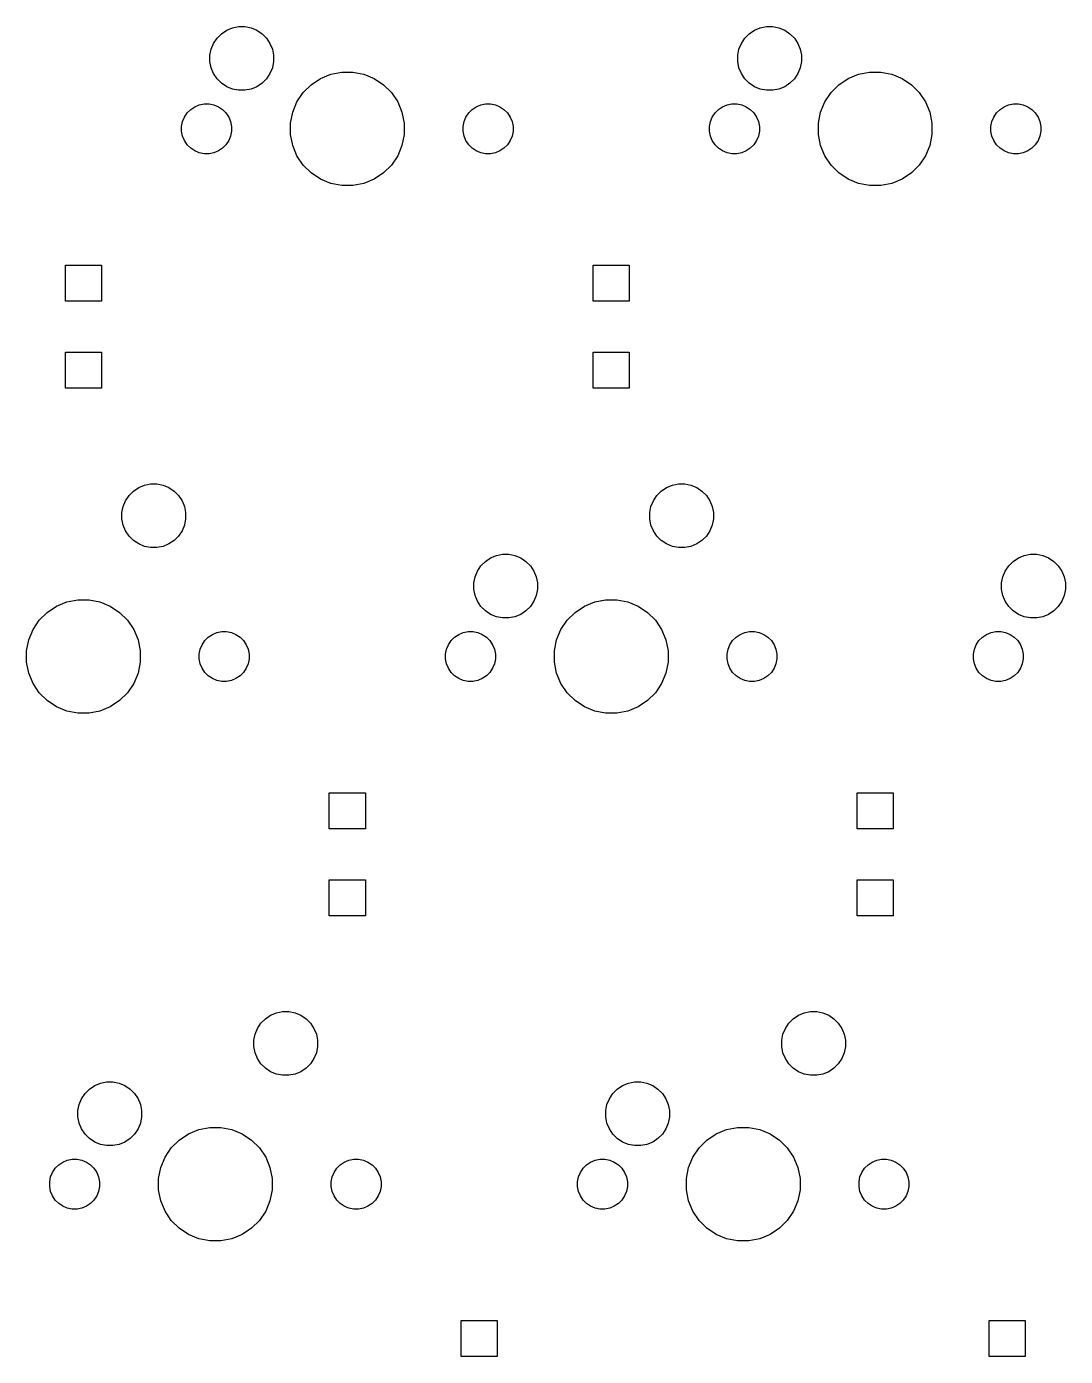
# Model space of a CAD drawing. Extents: x 0.4 to 23, y -16.1 to -0.4.
# Drawn here: x 2.826 to 4.302, y -4.182 to -2.292 of the extents above; entities that cross this region are included whole.
import ezdxf

# ---------------------------------------------------------------- set-up
doc = ezdxf.new("R2010")
doc.units = 0
doc.header["$MEASUREMENT"] = 0
doc.layers.add('BLACK', color=7, linetype='CONTINUOUS')

msp = doc.modelspace()

# ---------------------------------------------------------------- linework, layer by layer
at = {"layer": 'BLACK', "linetype": 'CONTINUOUS'}
for p, q in [((3.09608, -2.30864), (3.10239, -2.30233)), ((3.10239, -2.30233), (3.10981, -2.29738)), ((3.10981, -2.29738), (3.11805, -2.29396)), ((3.11805, -2.29396), (3.12679, -2.29222)), ((3.12679, -2.29222), (3.13571, -2.29222)), ((3.13571, -2.29222), (3.14446, -2.29396)), ((3.14446, -2.29396), (3.1527, -2.29738)), ((3.1527, -2.29738), (3.16011, -2.30233)), ((3.16011, -2.30233), (3.16642, -2.30864)), ((3.84609, -2.30864), (3.8524, -2.30233)), ((3.8524, -2.30233), (3.85981, -2.29738)), ((3.85981, -2.29738), (3.86805, -2.29396)), ((3.86805, -2.29396), (3.8768, -2.29222)), ((3.8768, -2.29222), (3.88572, -2.29222)), ((3.88572, -2.29222), (3.89447, -2.29396)), ((3.89447, -2.29396), (3.90271, -2.29738)), ((3.90271, -2.29738), (3.91012, -2.30233)), ((3.91012, -2.30233), (3.91643, -2.30864)), ((3.08598, -2.33304), (3.08772, -2.32429)), ((3.08772, -2.32429), (3.09113, -2.31605)), ((3.09113, -2.31605), (3.09608, -2.30864)), ((3.16642, -2.30864), (3.17137, -2.31605)), ((3.17137, -2.31605), (3.17479, -2.32429)), ((3.17479, -2.32429), (3.17653, -2.33304)), ((3.83598, -2.33304), (3.83772, -2.32429)), ((3.83772, -2.32429), (3.84114, -2.31605)), ((3.84114, -2.31605), (3.84609, -2.30864)), ((3.91643, -2.30864), (3.92138, -2.31605)), ((3.92138, -2.31605), (3.9248, -2.32429)), ((3.9248, -2.32429), (3.92654, -2.33304)), ((3.08598, -2.34196), (3.08598, -2.33304)), ((3.08772, -2.35071), (3.08598, -2.34196)), ((3.17653, -2.34196), (3.17479, -2.35071)), ((3.17653, -2.33304), (3.17653, -2.34196)), ((3.83598, -2.34196), (3.83598, -2.33304)), ((3.83772, -2.35071), (3.83598, -2.34196)), ((3.92654, -2.34196), (3.9248, -2.35071)), ((3.92654, -2.33304), (3.92654, -2.34196)), ((3.09113, -2.35895), (3.08772, -2.35071)), ((3.09608, -2.36636), (3.09113, -2.35895)), ((3.17137, -2.35895), (3.16642, -2.36636)), ((3.17479, -2.35071), (3.17137, -2.35895)), ((3.24302, -2.36598), (3.25771, -2.35989)), ((3.25771, -2.35989), (3.2733, -2.35679)), ((3.2733, -2.35679), (3.2892, -2.35679)), ((3.2892, -2.35679), (3.30479, -2.35989)), ((3.30479, -2.35989), (3.31948, -2.36598)), ((3.84114, -2.35895), (3.83772, -2.35071)), ((3.84609, -2.36636), (3.84114, -2.35895)), ((3.92138, -2.35895), (3.91643, -2.36636)), ((3.9248, -2.35071), (3.92138, -2.35895)), ((3.99303, -2.36598), (4.00772, -2.35989)), ((4.00772, -2.35989), (4.02331, -2.35679)), ((4.02331, -2.35679), (4.03921, -2.35679)), ((4.03921, -2.35679), (4.0548, -2.35989)), ((4.0548, -2.35989), (4.06949, -2.36598)), ((3.10239, -2.37267), (3.09608, -2.36636)), ((3.10981, -2.37762), (3.10239, -2.37267)), ((3.11805, -2.38104), (3.10981, -2.37762)), ((3.12679, -2.38278), (3.11805, -2.38104)), ((3.14446, -2.38104), (3.13571, -2.38278)), ((3.1527, -2.37762), (3.14446, -2.38104)), ((3.16011, -2.37267), (3.1527, -2.37762)), ((3.16642, -2.36636), (3.16011, -2.37267)), ((3.21856, -2.38605), (3.2298, -2.37481)), ((3.2298, -2.37481), (3.24302, -2.36598)), ((3.31948, -2.36598), (3.3327, -2.37481)), ((3.3327, -2.37481), (3.34394, -2.38605)), ((3.8524, -2.37267), (3.84609, -2.36636)), ((3.85981, -2.37762), (3.8524, -2.37267)), ((3.86805, -2.38104), (3.85981, -2.37762)), ((3.8768, -2.38278), (3.86805, -2.38104)), ((3.89447, -2.38104), (3.88572, -2.38278)), ((3.90271, -2.37762), (3.89447, -2.38104)), ((3.91012, -2.37267), (3.90271, -2.37762)), ((3.91643, -2.36636), (3.91012, -2.37267)), ((3.96857, -2.38605), (3.97981, -2.37481)), ((3.97981, -2.37481), (3.99303, -2.36598)), ((4.06949, -2.36598), (4.08271, -2.37481)), ((4.08271, -2.37481), (4.09395, -2.38605)), ((3.13571, -2.38278), (3.12679, -2.38278)), ((3.20364, -2.41396), (3.20973, -2.39927)), ((3.20973, -2.39927), (3.21856, -2.38605)), ((3.34394, -2.38605), (3.35278, -2.39927)), ((3.35278, -2.39927), (3.35886, -2.41396)), ((3.88572, -2.38278), (3.8768, -2.38278)), ((3.95365, -2.41396), (3.95974, -2.39927)), ((3.95974, -2.39927), (3.96857, -2.38605)), ((4.09395, -2.38605), (4.10278, -2.39927)), ((4.10278, -2.39927), (4.10887, -2.41396)), ((3.04985, -2.42072), (3.05373, -2.41491)), ((3.05373, -2.41491), (3.05866, -2.40998)), ((3.05866, -2.40998), (3.06447, -2.4061)), ((3.06447, -2.4061), (3.07092, -2.40343)), ((3.07092, -2.40343), (3.07776, -2.40207)), ((3.07776, -2.40207), (3.08474, -2.40207)), ((3.08474, -2.40207), (3.09159, -2.40343)), ((3.09159, -2.40343), (3.09804, -2.4061)), ((3.09804, -2.4061), (3.10384, -2.40998)), ((3.10384, -2.40998), (3.10877, -2.41491)), ((3.10877, -2.41491), (3.11265, -2.42072)), ((3.20054, -2.42955), (3.20364, -2.41396)), ((3.35886, -2.41396), (3.36196, -2.42955)), ((3.44985, -2.42072), (3.45373, -2.41491)), ((3.45373, -2.41491), (3.45866, -2.40998)), ((3.45866, -2.40998), (3.46447, -2.4061)), ((3.46447, -2.4061), (3.47092, -2.40343)), ((3.47092, -2.40343), (3.47776, -2.40207)), ((3.47776, -2.40207), (3.48474, -2.40207)), ((3.48474, -2.40207), (3.49159, -2.40343)), ((3.49159, -2.40343), (3.49804, -2.4061)), ((3.49804, -2.4061), (3.50384, -2.40998)), ((3.50384, -2.40998), (3.50877, -2.41491)), ((3.50877, -2.41491), (3.51265, -2.42072)), ((3.79986, -2.42072), (3.80374, -2.41491)), ((3.80374, -2.41491), (3.80867, -2.40998)), ((3.80867, -2.40998), (3.81448, -2.4061)), ((3.81448, -2.4061), (3.82092, -2.40343)), ((3.82092, -2.40343), (3.82777, -2.40207)), ((3.82777, -2.40207), (3.83475, -2.40207)), ((3.83475, -2.40207), (3.8416, -2.40343)), ((3.8416, -2.40343), (3.84804, -2.4061)), ((3.84804, -2.4061), (3.85385, -2.40998)), ((3.85385, -2.40998), (3.85878, -2.41491)), ((3.85878, -2.41491), (3.86266, -2.42072)), ((3.95055, -2.42955), (3.95365, -2.41396)), ((4.10887, -2.41396), (4.11197, -2.42955)), ((4.19986, -2.42072), (4.20374, -2.41491)), ((4.20374, -2.41491), (4.20867, -2.40998)), ((4.20867, -2.40998), (4.21448, -2.4061)), ((4.21448, -2.4061), (4.22092, -2.40343)), ((4.22092, -2.40343), (4.22777, -2.40207)), ((4.22777, -2.40207), (4.23475, -2.40207)), ((4.23475, -2.40207), (4.2416, -2.40343)), ((4.2416, -2.40343), (4.24804, -2.4061)), ((4.24804, -2.4061), (4.25385, -2.40998)), ((4.25385, -2.40998), (4.25878, -2.41491)), ((4.25878, -2.41491), (4.26266, -2.42072)), ((3.04582, -2.43401), (3.04718, -2.42716)), ((3.04582, -2.44099), (3.04582, -2.43401)), ((3.04718, -2.42716), (3.04985, -2.42072)), ((3.11265, -2.42072), (3.11532, -2.42716)), ((3.11532, -2.42716), (3.11669, -2.43401)), ((3.11669, -2.43401), (3.11669, -2.44099)), ((3.20054, -2.44545), (3.20054, -2.42955)), ((3.36196, -2.42955), (3.36196, -2.44545)), ((3.44582, -2.43401), (3.44718, -2.42716)), ((3.44582, -2.44099), (3.44582, -2.43401)), ((3.44718, -2.42716), (3.44985, -2.42072)), ((3.51265, -2.42072), (3.51532, -2.42716)), ((3.51532, -2.42716), (3.51669, -2.43401)), ((3.51669, -2.43401), (3.51669, -2.44099)), ((3.79583, -2.43401), (3.79719, -2.42716)), ((3.79583, -2.44099), (3.79583, -2.43401)), ((3.79719, -2.42716), (3.79986, -2.42072)), ((3.86266, -2.42072), (3.86533, -2.42716)), ((3.86533, -2.42716), (3.86669, -2.43401)), ((3.86669, -2.43401), (3.86669, -2.44099)), ((3.95055, -2.44545), (3.95055, -2.42955)), ((4.11197, -2.42955), (4.11197, -2.44545)), ((4.19583, -2.43401), (4.19719, -2.42716)), ((4.19583, -2.44099), (4.19583, -2.43401)), ((4.19719, -2.42716), (4.19986, -2.42072)), ((4.26266, -2.42072), (4.26533, -2.42716)), ((4.26533, -2.42716), (4.26669, -2.43401)), ((4.26669, -2.43401), (4.26669, -2.44099)), ((3.04718, -2.44784), (3.04582, -2.44099)), ((3.04985, -2.45428), (3.04718, -2.44784)), ((3.05373, -2.46009), (3.04985, -2.45428)), ((3.11265, -2.45428), (3.10877, -2.46009)), ((3.11532, -2.44784), (3.11265, -2.45428)), ((3.11669, -2.44099), (3.11532, -2.44784)), ((3.20364, -2.46104), (3.20054, -2.44545)), ((3.36196, -2.44545), (3.35886, -2.46104)), ((3.44718, -2.44784), (3.44582, -2.44099)), ((3.44985, -2.45428), (3.44718, -2.44784)), ((3.45373, -2.46009), (3.44985, -2.45428)), ((3.51265, -2.45428), (3.50877, -2.46009)), ((3.51532, -2.44784), (3.51265, -2.45428)), ((3.51669, -2.44099), (3.51532, -2.44784)), ((3.79719, -2.44784), (3.79583, -2.44099)), ((3.79986, -2.45428), (3.79719, -2.44784)), ((3.80374, -2.46009), (3.79986, -2.45428)), ((3.86266, -2.45428), (3.85878, -2.46009)), ((3.86533, -2.44784), (3.86266, -2.45428)), ((3.86669, -2.44099), (3.86533, -2.44784)), ((3.95365, -2.46104), (3.95055, -2.44545)), ((4.11197, -2.44545), (4.10887, -2.46104)), ((4.19719, -2.44784), (4.19583, -2.44099)), ((4.19986, -2.45428), (4.19719, -2.44784)), ((4.20374, -2.46009), (4.19986, -2.45428)), ((4.26266, -2.45428), (4.25878, -2.46009)), ((4.26533, -2.44784), (4.26266, -2.45428)), ((4.26669, -2.44099), (4.26533, -2.44784)), ((3.05866, -2.46502), (3.05373, -2.46009)), ((3.06447, -2.4689), (3.05866, -2.46502)), ((3.07092, -2.47157), (3.06447, -2.4689)), ((3.07776, -2.47293), (3.07092, -2.47157)), ((3.08474, -2.47293), (3.07776, -2.47293)), ((3.09159, -2.47157), (3.08474, -2.47293)), ((3.09804, -2.4689), (3.09159, -2.47157)), ((3.10384, -2.46502), (3.09804, -2.4689)), ((3.10877, -2.46009), (3.10384, -2.46502)), ((3.20973, -2.47573), (3.20364, -2.46104)), ((3.21856, -2.48895), (3.20973, -2.47573)), ((3.35278, -2.47573), (3.34394, -2.48895)), ((3.35886, -2.46104), (3.35278, -2.47573)), ((3.45866, -2.46502), (3.45373, -2.46009)), ((3.46447, -2.4689), (3.45866, -2.46502)), ((3.47092, -2.47157), (3.46447, -2.4689)), ((3.47776, -2.47293), (3.47092, -2.47157)), ((3.48474, -2.47293), (3.47776, -2.47293)), ((3.49159, -2.47157), (3.48474, -2.47293)), ((3.49804, -2.4689), (3.49159, -2.47157)), ((3.50384, -2.46502), (3.49804, -2.4689)), ((3.50877, -2.46009), (3.50384, -2.46502)), ((3.80867, -2.46502), (3.80374, -2.46009)), ((3.81448, -2.4689), (3.80867, -2.46502)), ((3.82092, -2.47157), (3.81448, -2.4689)), ((3.82777, -2.47293), (3.82092, -2.47157)), ((3.83475, -2.47293), (3.82777, -2.47293)), ((3.8416, -2.47157), (3.83475, -2.47293)), ((3.84804, -2.4689), (3.8416, -2.47157)), ((3.85385, -2.46502), (3.84804, -2.4689)), ((3.85878, -2.46009), (3.85385, -2.46502)), ((3.95974, -2.47573), (3.95365, -2.46104)), ((3.96857, -2.48895), (3.95974, -2.47573)), ((4.10278, -2.47573), (4.09395, -2.48895)), ((4.10887, -2.46104), (4.10278, -2.47573)), ((4.20867, -2.46502), (4.20374, -2.46009)), ((4.21448, -2.4689), (4.20867, -2.46502)), ((4.22092, -2.47157), (4.21448, -2.4689)), ((4.22777, -2.47293), (4.22092, -2.47157)), ((4.23475, -2.47293), (4.22777, -2.47293)), ((4.2416, -2.47157), (4.23475, -2.47293)), ((4.24804, -2.4689), (4.2416, -2.47157)), ((4.25385, -2.46502), (4.24804, -2.4689)), ((4.25878, -2.46009), (4.25385, -2.46502)), ((3.2298, -2.50019), (3.21856, -2.48895)), ((3.34394, -2.48895), (3.3327, -2.50019)), ((3.97981, -2.50019), (3.96857, -2.48895)), ((4.09395, -2.48895), (4.08271, -2.50019)), ((3.24302, -2.50902), (3.2298, -2.50019)), ((3.25771, -2.51511), (3.24302, -2.50902)), ((3.31948, -2.50902), (3.30479, -2.51511)), ((3.3327, -2.50019), (3.31948, -2.50902)), ((3.99303, -2.50902), (3.97981, -2.50019)), ((4.00772, -2.51511), (3.99303, -2.50902)), ((4.06949, -2.50902), (4.0548, -2.51511)), ((4.08271, -2.50019), (4.06949, -2.50902)), ((3.2733, -2.51821), (3.25771, -2.51511)), ((3.2892, -2.51821), (3.2733, -2.51821)), ((3.30479, -2.51511), (3.2892, -2.51821)), ((4.02331, -2.51821), (4.00772, -2.51511)), ((4.03921, -2.51821), (4.02331, -2.51821)), ((4.0548, -2.51511), (4.03921, -2.51821)), ((2.88066, -2.68233), (2.88066, -2.63115)), ((2.88066, -2.63115), (2.93184, -2.63115)), ((2.93184, -2.63115), (2.93184, -2.68233)), ((3.63066, -2.68233), (3.63066, -2.63115)), ((3.63066, -2.63115), (3.68184, -2.63115)), ((3.68184, -2.63115), (3.68184, -2.68233)), ((2.93184, -2.68233), (2.88066, -2.68233)), ((3.68184, -2.68233), (3.63066, -2.68233)), ((2.88066, -2.80635), (2.88066, -2.75517)), ((2.88066, -2.75517), (2.93184, -2.75517)), ((2.93184, -2.75517), (2.93184, -2.80635)), ((3.63066, -2.80635), (3.63066, -2.75517)), ((3.63066, -2.75517), (3.68184, -2.75517)), ((3.68184, -2.75517), (3.68184, -2.80635)), ((2.93184, -2.80635), (2.88066, -2.80635)), ((3.68184, -2.80635), (3.63066, -2.80635)), ((2.97739, -2.95233), (2.98481, -2.94738)), ((2.98481, -2.94738), (2.99305, -2.94396)), ((2.99305, -2.94396), (3.00179, -2.94222)), ((3.00179, -2.94222), (3.01071, -2.94222)), ((3.01071, -2.94222), (3.01946, -2.94396)), ((3.01946, -2.94396), (3.0277, -2.94738)), ((3.0277, -2.94738), (3.03511, -2.95233)), ((3.72739, -2.95233), (3.73481, -2.94738)), ((3.73481, -2.94738), (3.74305, -2.94396)), ((3.74305, -2.94396), (3.75179, -2.94222)), ((3.75179, -2.94222), (3.76071, -2.94222)), ((3.76071, -2.94222), (3.76946, -2.94396)), ((3.76946, -2.94396), (3.7777, -2.94738)), ((3.7777, -2.94738), (3.78511, -2.95233)), ((2.96272, -2.97429), (2.96613, -2.96605)), ((2.96613, -2.96605), (2.97108, -2.95864)), ((2.97108, -2.95864), (2.97739, -2.95233)), ((3.03511, -2.95233), (3.04142, -2.95864)), ((3.04142, -2.95864), (3.04637, -2.96605)), ((3.04637, -2.96605), (3.04979, -2.97429)), ((3.71272, -2.97429), (3.71613, -2.96605)), ((3.71613, -2.96605), (3.72108, -2.95864)), ((3.72108, -2.95864), (3.72739, -2.95233)), ((3.78511, -2.95233), (3.79142, -2.95864)), ((3.79142, -2.95864), (3.79637, -2.96605)), ((3.79637, -2.96605), (3.79979, -2.97429)), ((2.96098, -2.98304), (2.96272, -2.97429)), ((2.96098, -2.99196), (2.96098, -2.98304)), ((3.04979, -2.97429), (3.05153, -2.98304)), ((3.05153, -2.98304), (3.05153, -2.99196)), ((3.71098, -2.98304), (3.71272, -2.97429)), ((3.71098, -2.99196), (3.71098, -2.98304)), ((3.79979, -2.97429), (3.80153, -2.98304)), ((3.80153, -2.98304), (3.80153, -2.99196)), ((2.96272, -3.00071), (2.96098, -2.99196)), ((2.96613, -3.00895), (2.96272, -3.00071)), ((3.04979, -3.00071), (3.04637, -3.00895)), ((3.05153, -2.99196), (3.04979, -3.00071)), ((3.71272, -3.00071), (3.71098, -2.99196)), ((3.71613, -3.00895), (3.71272, -3.00071)), ((3.79979, -3.00071), (3.79637, -3.00895)), ((3.80153, -2.99196), (3.79979, -3.00071)), ((2.97108, -3.01636), (2.96613, -3.00895)), ((2.97739, -3.02267), (2.97108, -3.01636)), ((2.98481, -3.02762), (2.97739, -3.02267)), ((3.03511, -3.02267), (3.0277, -3.02762)), ((3.04142, -3.01636), (3.03511, -3.02267)), ((3.04637, -3.00895), (3.04142, -3.01636)), ((3.72108, -3.01636), (3.71613, -3.00895)), ((3.72739, -3.02267), (3.72108, -3.01636)), ((3.73481, -3.02762), (3.72739, -3.02267)), ((3.78511, -3.02267), (3.7777, -3.02762)), ((3.79142, -3.01636), (3.78511, -3.02267)), ((3.79637, -3.00895), (3.79142, -3.01636)), ((2.99305, -3.03104), (2.98481, -3.02762)), ((3.00179, -3.03278), (2.99305, -3.03104)), ((3.01071, -3.03278), (3.00179, -3.03278)), ((3.01946, -3.03104), (3.01071, -3.03278)), ((3.0277, -3.02762), (3.01946, -3.03104)), ((3.49305, -3.04396), (3.50179, -3.04222)), ((3.50179, -3.04222), (3.51071, -3.04222)), ((3.51071, -3.04222), (3.51946, -3.04396)), ((3.74305, -3.03104), (3.73481, -3.02762)), ((3.75179, -3.03278), (3.74305, -3.03104)), ((3.76071, -3.03278), (3.75179, -3.03278)), ((3.76946, -3.03104), (3.76071, -3.03278)), ((3.7777, -3.02762), (3.76946, -3.03104)), ((4.24305, -3.04396), (4.2518, -3.04222)), ((4.2518, -3.04222), (4.26072, -3.04222)), ((4.26072, -3.04222), (4.26947, -3.04396)), ((3.46613, -3.06605), (3.47108, -3.05864)), ((3.47108, -3.05864), (3.47739, -3.05233)), ((3.47739, -3.05233), (3.48481, -3.04738)), ((3.48481, -3.04738), (3.49305, -3.04396)), ((3.51946, -3.04396), (3.5277, -3.04738)), ((3.5277, -3.04738), (3.53511, -3.05233)), ((3.53511, -3.05233), (3.54142, -3.05864)), ((3.54142, -3.05864), (3.54637, -3.06605)), ((4.21614, -3.06605), (4.22109, -3.05864)), ((4.22109, -3.05864), (4.2274, -3.05233)), ((4.2274, -3.05233), (4.23481, -3.04738)), ((4.23481, -3.04738), (4.24305, -3.04396)), ((4.26947, -3.04396), (4.27771, -3.04738)), ((4.27771, -3.04738), (4.28512, -3.05233)), ((4.28512, -3.05233), (4.29143, -3.05864)), ((4.29143, -3.05864), (4.29638, -3.06605)), ((3.46098, -3.08304), (3.46272, -3.07429)), ((3.46272, -3.07429), (3.46613, -3.06605)), ((3.54637, -3.06605), (3.54979, -3.07429)), ((3.54979, -3.07429), (3.55153, -3.08304)), ((4.21098, -3.08304), (4.21272, -3.07429)), ((4.21272, -3.07429), (4.21614, -3.06605)), ((4.29638, -3.06605), (4.2998, -3.07429)), ((4.2998, -3.07429), (4.30154, -3.08304)), ((3.46098, -3.09196), (3.46098, -3.08304)), ((3.46272, -3.10071), (3.46098, -3.09196)), ((3.55153, -3.09196), (3.54979, -3.10071)), ((3.55153, -3.08304), (3.55153, -3.09196)), ((4.21098, -3.09196), (4.21098, -3.08304)), ((4.21272, -3.10071), (4.21098, -3.09196)), ((4.30154, -3.09196), (4.2998, -3.10071)), ((4.30154, -3.08304), (4.30154, -3.09196)), ((2.8548, -3.12481), (2.86802, -3.11598)), ((2.86802, -3.11598), (2.88271, -3.10989)), ((2.88271, -3.10989), (2.8983, -3.10679)), ((2.8983, -3.10679), (2.9142, -3.10679)), ((2.9142, -3.10679), (2.92979, -3.10989)), ((2.92979, -3.10989), (2.94448, -3.11598)), ((2.94448, -3.11598), (2.9577, -3.12481)), ((3.46613, -3.10895), (3.46272, -3.10071)), ((3.47108, -3.11636), (3.46613, -3.10895)), ((3.47739, -3.12267), (3.47108, -3.11636)), ((3.54142, -3.11636), (3.53511, -3.12267)), ((3.54637, -3.10895), (3.54142, -3.11636)), ((3.54979, -3.10071), (3.54637, -3.10895)), ((3.6048, -3.12481), (3.61802, -3.11598)), ((3.61802, -3.11598), (3.63271, -3.10989)), ((3.63271, -3.10989), (3.6483, -3.10679)), ((3.6483, -3.10679), (3.6642, -3.10679)), ((3.6642, -3.10679), (3.67979, -3.10989)), ((3.67979, -3.10989), (3.69448, -3.11598)), ((3.69448, -3.11598), (3.7077, -3.12481)), ((4.21614, -3.10895), (4.21272, -3.10071)), ((4.22109, -3.11636), (4.21614, -3.10895)), ((4.2274, -3.12267), (4.22109, -3.11636)), ((4.29143, -3.11636), (4.28512, -3.12267)), ((4.29638, -3.10895), (4.29143, -3.11636)), ((4.2998, -3.10071), (4.29638, -3.10895)), ((2.83473, -3.14927), (2.84356, -3.13605)), ((2.84356, -3.13605), (2.8548, -3.12481)), ((2.9577, -3.12481), (2.96894, -3.13605)), ((2.96894, -3.13605), (2.97778, -3.14927)), ((3.48481, -3.12762), (3.47739, -3.12267)), ((3.49305, -3.13104), (3.48481, -3.12762)), ((3.50179, -3.13278), (3.49305, -3.13104)), ((3.51071, -3.13278), (3.50179, -3.13278)), ((3.51946, -3.13104), (3.51071, -3.13278)), ((3.5277, -3.12762), (3.51946, -3.13104)), ((3.53511, -3.12267), (3.5277, -3.12762)), ((3.58473, -3.14927), (3.59356, -3.13605)), ((3.59356, -3.13605), (3.6048, -3.12481)), ((3.7077, -3.12481), (3.71894, -3.13605)), ((3.71894, -3.13605), (3.72778, -3.14927)), ((4.23481, -3.12762), (4.2274, -3.12267)), ((4.24305, -3.13104), (4.23481, -3.12762)), ((4.2518, -3.13278), (4.24305, -3.13104)), ((4.26072, -3.13278), (4.2518, -3.13278)), ((4.26947, -3.13104), (4.26072, -3.13278)), ((4.27771, -3.12762), (4.26947, -3.13104)), ((4.28512, -3.12267), (4.27771, -3.12762)), ((2.82864, -3.16396), (2.83473, -3.14927)), ((2.97778, -3.14927), (2.98386, -3.16396)), ((3.08366, -3.15998), (3.08947, -3.1561)), ((3.08947, -3.1561), (3.09592, -3.15343)), ((3.09592, -3.15343), (3.10276, -3.15207)), ((3.10276, -3.15207), (3.10974, -3.15207)), ((3.10974, -3.15207), (3.11659, -3.15343)), ((3.11659, -3.15343), (3.12304, -3.1561)), ((3.12304, -3.1561), (3.12884, -3.15998)), ((3.43366, -3.15998), (3.43947, -3.1561)), ((3.43947, -3.1561), (3.44592, -3.15343)), ((3.44592, -3.15343), (3.45276, -3.15207)), ((3.45276, -3.15207), (3.45974, -3.15207)), ((3.45974, -3.15207), (3.46659, -3.15343)), ((3.46659, -3.15343), (3.47304, -3.1561)), ((3.47304, -3.1561), (3.47884, -3.15998)), ((3.57864, -3.16396), (3.58473, -3.14927)), ((3.72778, -3.14927), (3.73386, -3.16396)), ((3.83366, -3.15998), (3.83947, -3.1561)), ((3.83947, -3.1561), (3.84592, -3.15343)), ((3.84592, -3.15343), (3.85276, -3.15207)), ((3.85276, -3.15207), (3.85974, -3.15207)), ((3.85974, -3.15207), (3.86659, -3.15343)), ((3.86659, -3.15343), (3.87304, -3.1561)), ((3.87304, -3.1561), (3.87884, -3.15998)), ((4.18367, -3.15998), (4.18948, -3.1561)), ((4.18948, -3.1561), (4.19592, -3.15343)), ((4.19592, -3.15343), (4.20277, -3.15207)), ((4.20277, -3.15207), (4.20975, -3.15207)), ((4.20975, -3.15207), (4.2166, -3.15343)), ((4.2166, -3.15343), (4.22304, -3.1561)), ((4.22304, -3.1561), (4.22885, -3.15998)), ((2.82554, -3.17955), (2.82864, -3.16396)), ((2.98386, -3.16396), (2.98696, -3.17955)), ((3.07218, -3.17716), (3.07485, -3.17072)), ((3.07485, -3.17072), (3.07873, -3.16491)), ((3.07873, -3.16491), (3.08366, -3.15998)), ((3.12884, -3.15998), (3.13377, -3.16491)), ((3.13377, -3.16491), (3.13765, -3.17072)), ((3.13765, -3.17072), (3.14032, -3.17716)), ((3.42218, -3.17716), (3.42485, -3.17072)), ((3.42485, -3.17072), (3.42873, -3.16491)), ((3.42873, -3.16491), (3.43366, -3.15998)), ((3.47884, -3.15998), (3.48377, -3.16491)), ((3.48377, -3.16491), (3.48765, -3.17072)), ((3.48765, -3.17072), (3.49032, -3.17716)), ((3.57554, -3.17955), (3.57864, -3.16396)), ((3.73386, -3.16396), (3.73696, -3.17955)), ((3.82218, -3.17716), (3.82485, -3.17072)), ((3.82485, -3.17072), (3.82873, -3.16491)), ((3.82873, -3.16491), (3.83366, -3.15998)), ((3.87884, -3.15998), (3.88377, -3.16491)), ((3.88377, -3.16491), (3.88765, -3.17072)), ((3.88765, -3.17072), (3.89032, -3.17716)), ((4.17219, -3.17716), (4.17486, -3.17072)), ((4.17486, -3.17072), (4.17874, -3.16491)), ((4.17874, -3.16491), (4.18367, -3.15998)), ((4.22885, -3.15998), (4.23378, -3.16491)), ((4.23378, -3.16491), (4.23766, -3.17072)), ((4.23766, -3.17072), (4.24033, -3.17716)), ((2.82554, -3.19545), (2.82554, -3.17955)), ((2.98696, -3.17955), (2.98696, -3.19545)), ((3.07082, -3.18401), (3.07218, -3.17716)), ((3.07082, -3.19099), (3.07082, -3.18401)), ((3.07218, -3.19784), (3.07082, -3.19099)), ((3.14032, -3.17716), (3.14169, -3.18401)), ((3.14169, -3.19099), (3.14032, -3.19784)), ((3.14169, -3.18401), (3.14169, -3.19099)), ((3.42082, -3.18401), (3.42218, -3.17716)), ((3.42082, -3.19099), (3.42082, -3.18401)), ((3.42218, -3.19784), (3.42082, -3.19099)), ((3.49032, -3.17716), (3.49169, -3.18401)), ((3.49169, -3.19099), (3.49032, -3.19784)), ((3.49169, -3.18401), (3.49169, -3.19099)), ((3.57554, -3.19545), (3.57554, -3.17955)), ((3.73696, -3.17955), (3.73696, -3.19545)), ((3.82082, -3.18401), (3.82218, -3.17716)), ((3.82082, -3.19099), (3.82082, -3.18401)), ((3.82218, -3.19784), (3.82082, -3.19099)), ((3.89032, -3.17716), (3.89169, -3.18401)), ((3.89169, -3.19099), (3.89032, -3.19784)), ((3.89169, -3.18401), (3.89169, -3.19099)), ((4.17083, -3.18401), (4.17219, -3.17716)), ((4.17083, -3.19099), (4.17083, -3.18401)), ((4.17219, -3.19784), (4.17083, -3.19099)), ((4.24033, -3.17716), (4.24169, -3.18401)), ((4.24169, -3.19099), (4.24033, -3.19784)), ((4.24169, -3.18401), (4.24169, -3.19099)), ((2.82864, -3.21104), (2.82554, -3.19545)), ((2.83473, -3.22573), (2.82864, -3.21104)), ((2.98386, -3.21104), (2.97778, -3.22573)), ((2.98696, -3.19545), (2.98386, -3.21104)), ((3.07485, -3.20428), (3.07218, -3.19784)), ((3.07873, -3.21009), (3.07485, -3.20428)), ((3.08366, -3.21502), (3.07873, -3.21009)), ((3.13377, -3.21009), (3.12884, -3.21502)), ((3.13765, -3.20428), (3.13377, -3.21009)), ((3.14032, -3.19784), (3.13765, -3.20428)), ((3.42485, -3.20428), (3.42218, -3.19784)), ((3.42873, -3.21009), (3.42485, -3.20428)), ((3.43366, -3.21502), (3.42873, -3.21009)), ((3.48377, -3.21009), (3.47884, -3.21502)), ((3.48765, -3.20428), (3.48377, -3.21009)), ((3.49032, -3.19784), (3.48765, -3.20428)), ((3.57864, -3.21104), (3.57554, -3.19545)), ((3.58473, -3.22573), (3.57864, -3.21104)), ((3.73386, -3.21104), (3.72778, -3.22573)), ((3.73696, -3.19545), (3.73386, -3.21104)), ((3.82485, -3.20428), (3.82218, -3.19784)), ((3.82873, -3.21009), (3.82485, -3.20428)), ((3.83366, -3.21502), (3.82873, -3.21009)), ((3.88377, -3.21009), (3.87884, -3.21502)), ((3.88765, -3.20428), (3.88377, -3.21009)), ((3.89032, -3.19784), (3.88765, -3.20428)), ((4.17486, -3.20428), (4.17219, -3.19784)), ((4.17874, -3.21009), (4.17486, -3.20428)), ((4.18367, -3.21502), (4.17874, -3.21009)), ((4.23378, -3.21009), (4.22885, -3.21502)), ((4.23766, -3.20428), (4.23378, -3.21009)), ((4.24033, -3.19784), (4.23766, -3.20428)), ((2.84356, -3.23895), (2.83473, -3.22573)), ((2.97778, -3.22573), (2.96894, -3.23895)), ((3.08947, -3.2189), (3.08366, -3.21502)), ((3.09592, -3.22157), (3.08947, -3.2189)), ((3.10276, -3.22293), (3.09592, -3.22157)), ((3.10974, -3.22293), (3.10276, -3.22293)), ((3.11659, -3.22157), (3.10974, -3.22293)), ((3.12304, -3.2189), (3.11659, -3.22157)), ((3.12884, -3.21502), (3.12304, -3.2189)), ((3.43947, -3.2189), (3.43366, -3.21502)), ((3.44592, -3.22157), (3.43947, -3.2189)), ((3.45276, -3.22293), (3.44592, -3.22157)), ((3.45974, -3.22293), (3.45276, -3.22293)), ((3.46659, -3.22157), (3.45974, -3.22293)), ((3.47304, -3.2189), (3.46659, -3.22157)), ((3.47884, -3.21502), (3.47304, -3.2189)), ((3.59356, -3.23895), (3.58473, -3.22573)), ((3.72778, -3.22573), (3.71894, -3.23895)), ((3.83947, -3.2189), (3.83366, -3.21502)), ((3.84592, -3.22157), (3.83947, -3.2189)), ((3.85276, -3.22293), (3.84592, -3.22157)), ((3.85974, -3.22293), (3.85276, -3.22293)), ((3.86659, -3.22157), (3.85974, -3.22293)), ((3.87304, -3.2189), (3.86659, -3.22157)), ((3.87884, -3.21502), (3.87304, -3.2189)), ((4.18948, -3.2189), (4.18367, -3.21502)), ((4.19592, -3.22157), (4.18948, -3.2189)), ((4.20277, -3.22293), (4.19592, -3.22157)), ((4.20975, -3.22293), (4.20277, -3.22293)), ((4.2166, -3.22157), (4.20975, -3.22293)), ((4.22304, -3.2189), (4.2166, -3.22157)), ((4.22885, -3.21502), (4.22304, -3.2189)), ((2.8548, -3.25019), (2.84356, -3.23895)), ((2.86802, -3.25902), (2.8548, -3.25019)), ((2.9577, -3.25019), (2.94448, -3.25902)), ((2.96894, -3.23895), (2.9577, -3.25019)), ((3.6048, -3.25019), (3.59356, -3.23895)), ((3.61802, -3.25902), (3.6048, -3.25019)), ((3.7077, -3.25019), (3.69448, -3.25902)), ((3.71894, -3.23895), (3.7077, -3.25019)), ((2.88271, -3.26511), (2.86802, -3.25902)), ((2.8983, -3.26821), (2.88271, -3.26511)), ((2.9142, -3.26821), (2.8983, -3.26821)), ((2.92979, -3.26511), (2.9142, -3.26821)), ((2.94448, -3.25902), (2.92979, -3.26511)), ((3.63271, -3.26511), (3.61802, -3.25902)), ((3.6483, -3.26821), (3.63271, -3.26511)), ((3.6642, -3.26821), (3.6483, -3.26821)), ((3.67979, -3.26511), (3.6642, -3.26821)), ((3.69448, -3.25902), (3.67979, -3.26511)), ((3.25566, -3.43233), (3.25566, -3.38115)), ((3.25566, -3.38115), (3.30684, -3.38115)), ((3.30684, -3.38115), (3.30684, -3.43233)), ((4.00567, -3.43233), (4.00567, -3.38115)), ((4.00567, -3.38115), (4.05685, -3.38115)), ((4.05685, -3.38115), (4.05685, -3.43233)), ((3.30684, -3.43233), (3.25566, -3.43233)), ((4.05685, -3.43233), (4.00567, -3.43233)), ((3.25566, -3.55635), (3.25566, -3.50517)), ((3.25566, -3.50517), (3.30684, -3.50517)), ((3.30684, -3.50517), (3.30684, -3.55635)), ((4.00567, -3.55635), (4.00567, -3.50517)), ((4.00567, -3.50517), (4.05685, -3.50517)), ((4.05685, -3.50517), (4.05685, -3.55635)), ((3.30684, -3.55635), (3.25566, -3.55635)), ((4.05685, -3.55635), (4.00567, -3.55635)), ((3.15858, -3.70864), (3.16489, -3.70233)), ((3.16489, -3.70233), (3.1723, -3.69738)), ((3.1723, -3.69738), (3.18054, -3.69396)), ((3.18054, -3.69396), (3.18929, -3.69222)), ((3.18929, -3.69222), (3.19821, -3.69222)), ((3.19821, -3.69222), (3.20695, -3.69396)), ((3.20695, -3.69396), (3.21519, -3.69738)), ((3.21519, -3.69738), (3.22261, -3.70233)), ((3.22261, -3.70233), (3.22892, -3.70864)), ((3.90857, -3.70864), (3.91488, -3.70233)), ((3.91488, -3.70233), (3.92229, -3.69738)), ((3.92229, -3.69738), (3.93053, -3.69396)), ((3.93053, -3.69396), (3.93928, -3.69222)), ((3.93928, -3.69222), (3.9482, -3.69222)), ((3.9482, -3.69222), (3.95695, -3.69396)), ((3.95695, -3.69396), (3.96519, -3.69738)), ((3.96519, -3.69738), (3.9726, -3.70233)), ((3.9726, -3.70233), (3.97891, -3.70864)), ((3.15021, -3.72429), (3.15363, -3.71605)), ((3.15363, -3.71605), (3.15858, -3.70864)), ((3.22892, -3.70864), (3.23387, -3.71605)), ((3.23387, -3.71605), (3.23728, -3.72429)), ((3.9002, -3.72429), (3.90362, -3.71605)), ((3.90362, -3.71605), (3.90857, -3.70864)), ((3.97891, -3.70864), (3.98386, -3.71605)), ((3.98386, -3.71605), (3.98728, -3.72429)), ((3.14847, -3.73304), (3.15021, -3.72429)), ((3.14847, -3.74196), (3.14847, -3.73304)), ((3.15021, -3.75071), (3.14847, -3.74196)), ((3.23728, -3.72429), (3.23902, -3.73304)), ((3.23902, -3.74196), (3.23728, -3.75071)), ((3.23902, -3.73304), (3.23902, -3.74196)), ((3.89846, -3.73304), (3.9002, -3.72429)), ((3.89846, -3.74196), (3.89846, -3.73304)), ((3.9002, -3.75071), (3.89846, -3.74196)), ((3.98728, -3.72429), (3.98902, -3.73304)), ((3.98902, -3.74196), (3.98728, -3.75071)), ((3.98902, -3.73304), (3.98902, -3.74196)), ((3.15363, -3.75895), (3.15021, -3.75071)), ((3.15858, -3.76636), (3.15363, -3.75895)), ((3.23387, -3.75895), (3.22892, -3.76636)), ((3.23728, -3.75071), (3.23387, -3.75895)), ((3.90362, -3.75895), (3.9002, -3.75071)), ((3.90857, -3.76636), (3.90362, -3.75895)), ((3.98386, -3.75895), (3.97891, -3.76636)), ((3.98728, -3.75071), (3.98386, -3.75895)), ((3.16489, -3.77267), (3.15858, -3.76636)), ((3.1723, -3.77762), (3.16489, -3.77267)), ((3.18054, -3.78104), (3.1723, -3.77762)), ((3.21519, -3.77762), (3.20695, -3.78104)), ((3.22261, -3.77267), (3.21519, -3.77762)), ((3.22892, -3.76636), (3.22261, -3.77267)), ((3.91488, -3.77267), (3.90857, -3.76636)), ((3.92229, -3.77762), (3.91488, -3.77267)), ((3.93053, -3.78104), (3.92229, -3.77762)), ((3.96519, -3.77762), (3.95695, -3.78104)), ((3.9726, -3.77267), (3.96519, -3.77762)), ((3.97891, -3.76636), (3.9726, -3.77267)), ((2.91489, -3.80233), (2.9223, -3.79738)), ((2.9223, -3.79738), (2.93054, -3.79396)), ((2.93054, -3.79396), (2.93929, -3.79222)), ((2.93929, -3.79222), (2.94821, -3.79222)), ((2.94821, -3.79222), (2.95695, -3.79396)), ((2.95695, -3.79396), (2.96519, -3.79738)), ((2.96519, -3.79738), (2.97261, -3.80233)), ((3.18929, -3.78278), (3.18054, -3.78104)), ((3.19821, -3.78278), (3.18929, -3.78278)), ((3.20695, -3.78104), (3.19821, -3.78278)), ((3.66488, -3.80233), (3.67229, -3.79738)), ((3.67229, -3.79738), (3.68053, -3.79396)), ((3.68053, -3.79396), (3.68928, -3.79222)), ((3.68928, -3.79222), (3.6982, -3.79222)), ((3.6982, -3.79222), (3.70695, -3.79396)), ((3.70695, -3.79396), (3.71519, -3.79738)), ((3.71519, -3.79738), (3.7226, -3.80233)), ((3.93928, -3.78278), (3.93053, -3.78104)), ((3.9482, -3.78278), (3.93928, -3.78278)), ((3.95695, -3.78104), (3.9482, -3.78278)), ((2.90021, -3.82429), (2.90363, -3.81605)), ((2.90363, -3.81605), (2.90858, -3.80864)), ((2.90858, -3.80864), (2.91489, -3.80233)), ((2.97261, -3.80233), (2.97892, -3.80864)), ((2.97892, -3.80864), (2.98387, -3.81605)), ((2.98387, -3.81605), (2.98728, -3.82429)), ((3.6502, -3.82429), (3.65362, -3.81605)), ((3.65362, -3.81605), (3.65857, -3.80864)), ((3.65857, -3.80864), (3.66488, -3.80233)), ((3.7226, -3.80233), (3.72891, -3.80864)), ((3.72891, -3.80864), (3.73386, -3.81605)), ((3.73386, -3.81605), (3.73728, -3.82429)), ((2.89847, -3.83304), (2.90021, -3.82429)), ((2.89847, -3.84196), (2.89847, -3.83304)), ((2.98728, -3.82429), (2.98902, -3.83304)), ((2.98902, -3.83304), (2.98902, -3.84196)), ((3.64846, -3.83304), (3.6502, -3.82429)), ((3.64846, -3.84196), (3.64846, -3.83304)), ((3.73728, -3.82429), (3.73902, -3.83304)), ((3.73902, -3.83304), (3.73902, -3.84196)), ((2.90021, -3.85071), (2.89847, -3.84196)), ((2.90363, -3.85895), (2.90021, -3.85071)), ((2.98728, -3.85071), (2.98387, -3.85895)), ((2.98902, -3.84196), (2.98728, -3.85071)), ((3.6502, -3.85071), (3.64846, -3.84196)), ((3.65362, -3.85895), (3.6502, -3.85071)), ((3.73728, -3.85071), (3.73386, -3.85895)), ((3.73902, -3.84196), (3.73728, -3.85071)), ((2.90858, -3.86636), (2.90363, -3.85895)), ((2.91489, -3.87267), (2.90858, -3.86636)), ((2.9223, -3.87762), (2.91489, -3.87267)), ((2.97261, -3.87267), (2.96519, -3.87762)), ((2.97892, -3.86636), (2.97261, -3.87267)), ((2.98387, -3.85895), (2.97892, -3.86636)), ((3.0423, -3.87481), (3.05552, -3.86598)), ((3.05552, -3.86598), (3.07021, -3.85989)), ((3.07021, -3.85989), (3.0858, -3.85679)), ((3.0858, -3.85679), (3.1017, -3.85679)), ((3.1017, -3.85679), (3.11729, -3.85989)), ((3.11729, -3.85989), (3.13198, -3.86598)), ((3.13198, -3.86598), (3.1452, -3.87481)), ((3.65857, -3.86636), (3.65362, -3.85895)), ((3.66488, -3.87267), (3.65857, -3.86636)), ((3.67229, -3.87762), (3.66488, -3.87267)), ((3.7226, -3.87267), (3.71519, -3.87762)), ((3.72891, -3.86636), (3.7226, -3.87267)), ((3.73386, -3.85895), (3.72891, -3.86636)), ((3.79229, -3.87481), (3.80551, -3.86598)), ((3.80551, -3.86598), (3.8202, -3.85989)), ((3.8202, -3.85989), (3.83579, -3.85679)), ((3.83579, -3.85679), (3.85169, -3.85679)), ((3.85169, -3.85679), (3.86728, -3.85989)), ((3.86728, -3.85989), (3.88197, -3.86598)), ((3.88197, -3.86598), (3.89519, -3.87481)), ((2.93054, -3.88104), (2.9223, -3.87762)), ((2.93929, -3.88278), (2.93054, -3.88104)), ((2.94821, -3.88278), (2.93929, -3.88278)), ((2.95695, -3.88104), (2.94821, -3.88278)), ((2.96519, -3.87762), (2.95695, -3.88104)), ((3.02222, -3.89927), (3.03106, -3.88605)), ((3.03106, -3.88605), (3.0423, -3.87481)), ((3.1452, -3.87481), (3.15644, -3.88605)), ((3.15644, -3.88605), (3.16527, -3.89927)), ((3.68053, -3.88104), (3.67229, -3.87762)), ((3.68928, -3.88278), (3.68053, -3.88104)), ((3.6982, -3.88278), (3.68928, -3.88278)), ((3.70695, -3.88104), (3.6982, -3.88278)), ((3.71519, -3.87762), (3.70695, -3.88104)), ((3.77222, -3.89927), (3.78105, -3.88605)), ((3.78105, -3.88605), (3.79229, -3.87481)), ((3.89519, -3.87481), (3.90643, -3.88605)), ((3.90643, -3.88605), (3.91526, -3.89927)), ((2.86623, -3.91491), (2.87116, -3.90998)), ((2.87116, -3.90998), (2.87696, -3.9061)), ((2.87696, -3.9061), (2.88341, -3.90343)), ((2.88341, -3.90343), (2.89026, -3.90207)), ((2.89026, -3.90207), (2.89724, -3.90207)), ((2.89724, -3.90207), (2.90408, -3.90343)), ((2.90408, -3.90343), (2.91053, -3.9061)), ((2.91053, -3.9061), (2.91634, -3.90998)), ((2.91634, -3.90998), (2.92127, -3.91491)), ((3.01614, -3.91396), (3.02222, -3.89927)), ((3.16527, -3.89927), (3.17136, -3.91396)), ((3.26623, -3.91491), (3.27116, -3.90998)), ((3.27116, -3.90998), (3.27696, -3.9061)), ((3.27696, -3.9061), (3.28341, -3.90343)), ((3.28341, -3.90343), (3.29026, -3.90207)), ((3.29026, -3.90207), (3.29724, -3.90207)), ((3.29724, -3.90207), (3.30408, -3.90343)), ((3.30408, -3.90343), (3.31053, -3.9061)), ((3.31053, -3.9061), (3.31634, -3.90998)), ((3.31634, -3.90998), (3.32127, -3.91491)), ((3.61622, -3.91491), (3.62115, -3.90998)), ((3.62115, -3.90998), (3.62696, -3.9061)), ((3.62696, -3.9061), (3.6334, -3.90343)), ((3.6334, -3.90343), (3.64025, -3.90207)), ((3.64025, -3.90207), (3.64723, -3.90207)), ((3.64723, -3.90207), (3.65408, -3.90343)), ((3.65408, -3.90343), (3.66052, -3.9061)), ((3.66052, -3.9061), (3.66633, -3.90998)), ((3.66633, -3.90998), (3.67126, -3.91491)), ((3.76613, -3.91396), (3.77222, -3.89927)), ((3.91526, -3.89927), (3.92135, -3.91396)), ((4.01622, -3.91491), (4.02115, -3.90998)), ((4.02115, -3.90998), (4.02696, -3.9061)), ((4.02696, -3.9061), (4.0334, -3.90343)), ((4.0334, -3.90343), (4.04025, -3.90207)), ((4.04025, -3.90207), (4.04723, -3.90207)), ((4.04723, -3.90207), (4.05408, -3.90343)), ((4.05408, -3.90343), (4.06052, -3.9061)), ((4.06052, -3.9061), (4.06633, -3.90998)), ((4.06633, -3.90998), (4.07126, -3.91491)), ((2.85831, -3.93401), (2.85968, -3.92716)), ((2.85968, -3.92716), (2.86235, -3.92072)), ((2.86235, -3.92072), (2.86623, -3.91491)), ((2.92127, -3.91491), (2.92515, -3.92072)), ((2.92515, -3.92072), (2.92782, -3.92716)), ((2.92782, -3.92716), (2.92918, -3.93401)), ((3.01304, -3.92955), (3.01614, -3.91396)), ((3.01304, -3.94545), (3.01304, -3.92955)), ((3.17136, -3.91396), (3.17446, -3.92955)), ((3.17446, -3.92955), (3.17446, -3.94545)), ((3.25831, -3.93401), (3.25968, -3.92716)), ((3.25968, -3.92716), (3.26235, -3.92072)), ((3.26235, -3.92072), (3.26623, -3.91491)), ((3.32127, -3.91491), (3.32515, -3.92072)), ((3.32515, -3.92072), (3.32782, -3.92716)), ((3.32782, -3.92716), (3.32918, -3.93401)), ((3.60831, -3.93401), (3.60967, -3.92716)), ((3.60967, -3.92716), (3.61234, -3.92072)), ((3.61234, -3.92072), (3.61622, -3.91491)), ((3.67126, -3.91491), (3.67514, -3.92072)), ((3.67514, -3.92072), (3.67781, -3.92716)), ((3.67781, -3.92716), (3.67917, -3.93401)), ((3.76303, -3.92955), (3.76613, -3.91396)), ((3.76303, -3.94545), (3.76303, -3.92955)), ((3.92135, -3.91396), (3.92445, -3.92955)), ((3.92445, -3.92955), (3.92445, -3.94545)), ((4.00831, -3.93401), (4.00967, -3.92716)), ((4.00967, -3.92716), (4.01234, -3.92072)), ((4.01234, -3.92072), (4.01622, -3.91491)), ((4.07126, -3.91491), (4.07514, -3.92072)), ((4.07514, -3.92072), (4.07781, -3.92716)), ((4.07781, -3.92716), (4.07917, -3.93401)), ((2.85831, -3.94099), (2.85831, -3.93401)), ((2.85968, -3.94784), (2.85831, -3.94099)), ((2.86235, -3.95428), (2.85968, -3.94784)), ((2.92782, -3.94784), (2.92515, -3.95428)), ((2.92918, -3.94099), (2.92782, -3.94784)), ((2.92918, -3.93401), (2.92918, -3.94099)), ((3.01614, -3.96104), (3.01304, -3.94545)), ((3.17446, -3.94545), (3.17136, -3.96104)), ((3.25831, -3.94099), (3.25831, -3.93401)), ((3.25968, -3.94784), (3.25831, -3.94099)), ((3.26235, -3.95428), (3.25968, -3.94784)), ((3.32782, -3.94784), (3.32515, -3.95428)), ((3.32918, -3.94099), (3.32782, -3.94784)), ((3.32918, -3.93401), (3.32918, -3.94099)), ((3.60831, -3.94099), (3.60831, -3.93401)), ((3.60967, -3.94784), (3.60831, -3.94099)), ((3.61234, -3.95428), (3.60967, -3.94784)), ((3.67781, -3.94784), (3.67514, -3.95428)), ((3.67917, -3.94099), (3.67781, -3.94784)), ((3.67917, -3.93401), (3.67917, -3.94099)), ((3.76613, -3.96104), (3.76303, -3.94545)), ((3.92445, -3.94545), (3.92135, -3.96104)), ((4.00831, -3.94099), (4.00831, -3.93401)), ((4.00967, -3.94784), (4.00831, -3.94099)), ((4.01234, -3.95428), (4.00967, -3.94784)), ((4.07781, -3.94784), (4.07514, -3.95428)), ((4.07917, -3.94099), (4.07781, -3.94784)), ((4.07917, -3.93401), (4.07917, -3.94099)), ((2.86623, -3.96009), (2.86235, -3.95428)), ((2.87116, -3.96502), (2.86623, -3.96009)), ((2.87696, -3.9689), (2.87116, -3.96502)), ((2.88341, -3.97157), (2.87696, -3.9689)), ((2.91053, -3.9689), (2.90408, -3.97157)), ((2.91634, -3.96502), (2.91053, -3.9689)), ((2.92127, -3.96009), (2.91634, -3.96502)), ((2.92515, -3.95428), (2.92127, -3.96009)), ((3.02222, -3.97573), (3.01614, -3.96104)), ((3.17136, -3.96104), (3.16527, -3.97573)), ((3.26623, -3.96009), (3.26235, -3.95428)), ((3.27116, -3.96502), (3.26623, -3.96009)), ((3.27696, -3.9689), (3.27116, -3.96502)), ((3.28341, -3.97157), (3.27696, -3.9689)), ((3.31053, -3.9689), (3.30408, -3.97157)), ((3.31634, -3.96502), (3.31053, -3.9689)), ((3.32127, -3.96009), (3.31634, -3.96502)), ((3.32515, -3.95428), (3.32127, -3.96009)), ((3.61622, -3.96009), (3.61234, -3.95428)), ((3.62115, -3.96502), (3.61622, -3.96009)), ((3.62696, -3.9689), (3.62115, -3.96502)), ((3.6334, -3.97157), (3.62696, -3.9689)), ((3.66052, -3.9689), (3.65408, -3.97157)), ((3.66633, -3.96502), (3.66052, -3.9689)), ((3.67126, -3.96009), (3.66633, -3.96502)), ((3.67514, -3.95428), (3.67126, -3.96009)), ((3.77222, -3.97573), (3.76613, -3.96104)), ((3.92135, -3.96104), (3.91526, -3.97573)), ((4.01622, -3.96009), (4.01234, -3.95428)), ((4.02115, -3.96502), (4.01622, -3.96009)), ((4.02696, -3.9689), (4.02115, -3.96502)), ((4.0334, -3.97157), (4.02696, -3.9689)), ((4.06052, -3.9689), (4.05408, -3.97157)), ((4.06633, -3.96502), (4.06052, -3.9689)), ((4.07126, -3.96009), (4.06633, -3.96502)), ((4.07514, -3.95428), (4.07126, -3.96009)), ((2.89026, -3.97293), (2.88341, -3.97157)), ((2.89724, -3.97293), (2.89026, -3.97293)), ((2.90408, -3.97157), (2.89724, -3.97293)), ((3.03106, -3.98895), (3.02222, -3.97573)), ((3.16527, -3.97573), (3.15644, -3.98895)), ((3.29026, -3.97293), (3.28341, -3.97157)), ((3.29724, -3.97293), (3.29026, -3.97293)), ((3.30408, -3.97157), (3.29724, -3.97293)), ((3.64025, -3.97293), (3.6334, -3.97157)), ((3.64723, -3.97293), (3.64025, -3.97293)), ((3.65408, -3.97157), (3.64723, -3.97293)), ((3.78105, -3.98895), (3.77222, -3.97573)), ((3.91526, -3.97573), (3.90643, -3.98895)), ((4.04025, -3.97293), (4.0334, -3.97157)), ((4.04723, -3.97293), (4.04025, -3.97293)), ((4.05408, -3.97157), (4.04723, -3.97293)), ((3.0423, -4.00019), (3.03106, -3.98895)), ((3.05552, -4.00902), (3.0423, -4.00019)), ((3.1452, -4.00019), (3.13198, -4.00902)), ((3.15644, -3.98895), (3.1452, -4.00019)), ((3.79229, -4.00019), (3.78105, -3.98895)), ((3.80551, -4.00902), (3.79229, -4.00019)), ((3.89519, -4.00019), (3.88197, -4.00902)), ((3.90643, -3.98895), (3.89519, -4.00019)), ((3.07021, -4.01511), (3.05552, -4.00902)), ((3.0858, -4.01821), (3.07021, -4.01511)), ((3.1017, -4.01821), (3.0858, -4.01821)), ((3.11729, -4.01511), (3.1017, -4.01821)), ((3.13198, -4.00902), (3.11729, -4.01511)), ((3.8202, -4.01511), (3.80551, -4.00902)), ((3.83579, -4.01821), (3.8202, -4.01511)), ((3.85169, -4.01821), (3.83579, -4.01821)), ((3.86728, -4.01511), (3.85169, -4.01821)), ((3.88197, -4.00902), (3.86728, -4.01511)), ((3.44316, -4.18232), (3.44316, -4.13114)), ((3.44316, -4.13114), (3.49434, -4.13114)), ((3.49434, -4.13114), (3.49434, -4.18232)), ((4.19315, -4.18232), (4.19315, -4.13114)), ((4.19315, -4.13114), (4.24433, -4.13114)), ((4.24433, -4.13114), (4.24433, -4.18232)), ((3.49434, -4.18232), (3.44316, -4.18232)), ((4.24433, -4.18232), (4.19315, -4.18232))]:
    msp.add_line(p, q, dxfattribs=at)

doc.saveas('drawing.dxf')
